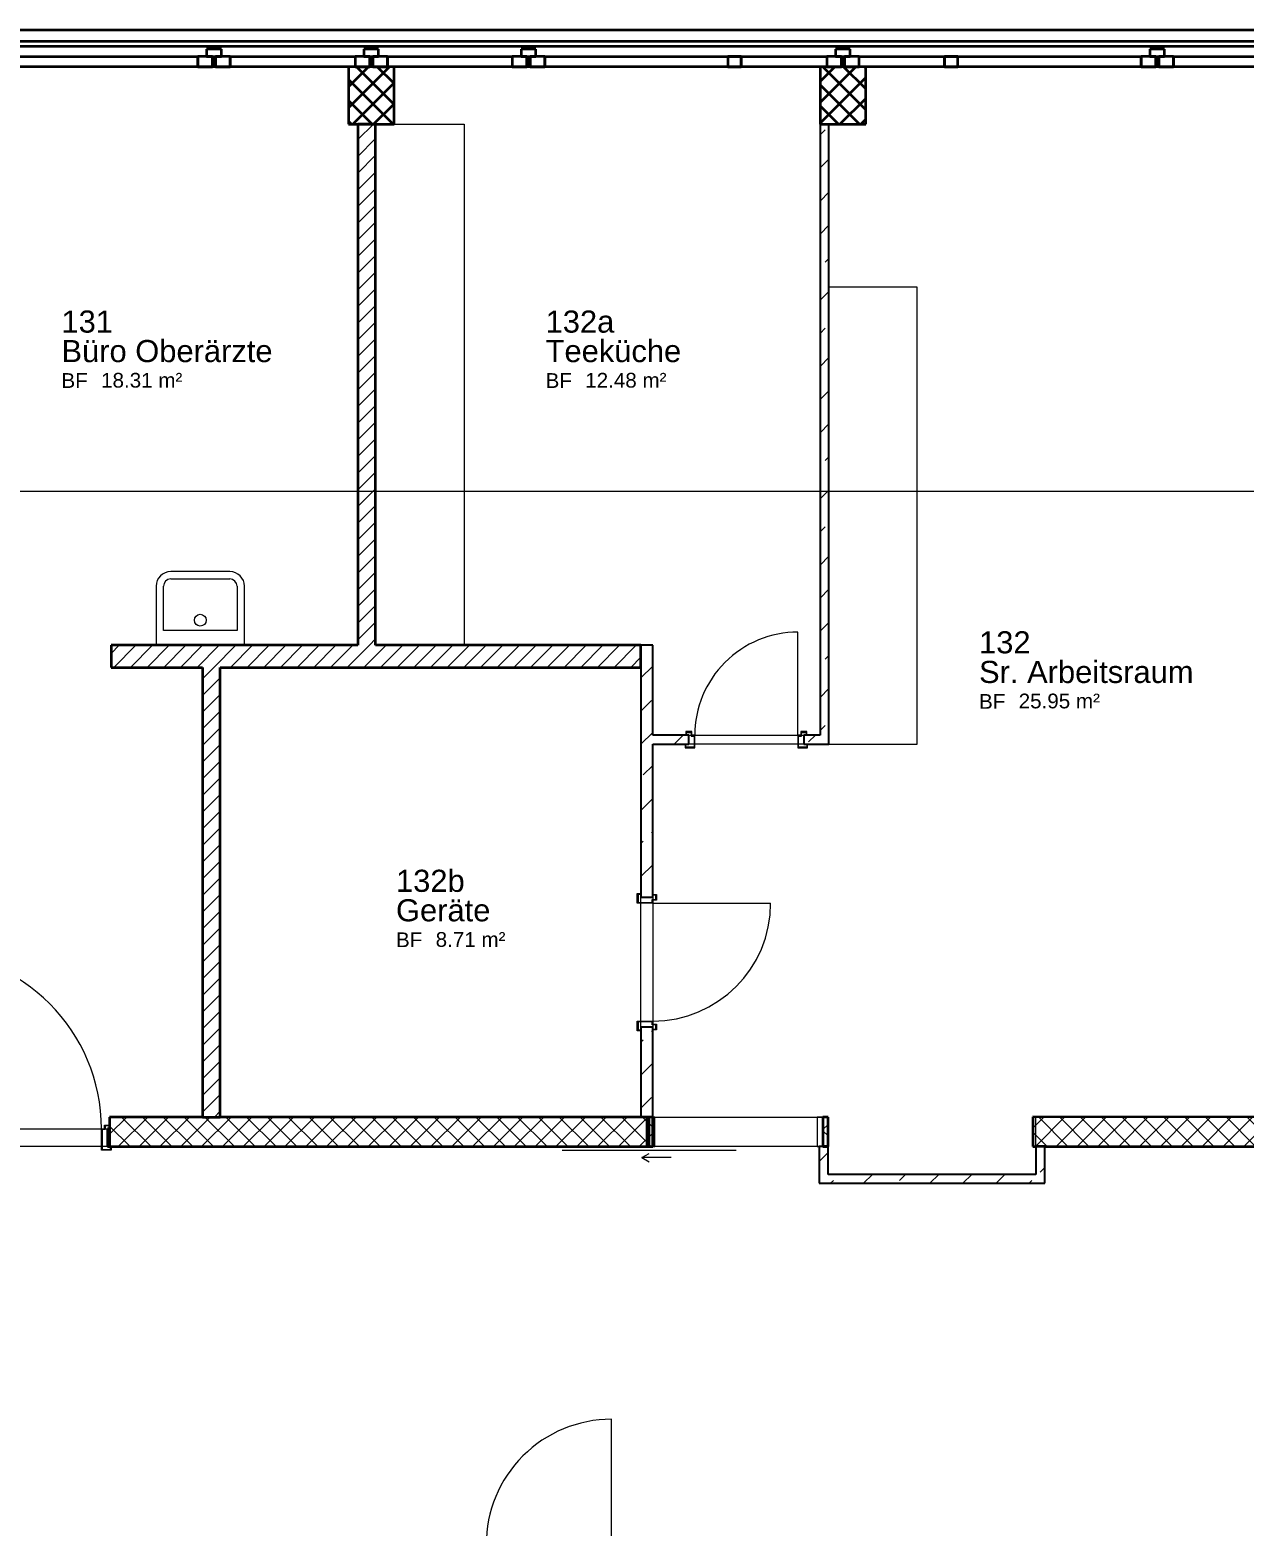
# Model space of a CAD drawing. Header units: centimetres. Extents: x -63 to 12757, y -227 to 7527.
# Drawn here: x 2093 to 2917, y 2291 to 3306 of the extents above; entities that cross this region are included whole.
import ezdxf

# ---------------------------------------------------------------- set-up
doc = ezdxf.new("R2010")
doc.units = ezdxf.units.CM
for name, color, linetype, lineweight in [('A----___H_HATCH', 252, 'Continuous', 9), ('A----___J_MARKEN', 252, 'Continuous', 15), ('A_E--___E_WAENDE', 7, 'Continuous', 35), ('A_E0-___E_DECKEN', 7, 'Continuous', 9), ('A_E2-___E_STUETZEN', 7, 'Continuous', 35), ('A_E5-___E_FENTUER', 252, 'Continuous', 9), ('A_I4-___E_SANITAER', 253, 'Continuous', 9), ('A_M1-___E_TRENNWAENDE', 7, 'Continuous', 25), ('A_R--___E_AUSSTATTUNG', 253, 'Continuous', 9), ('A_Z20___E_RAUM', 255, 'Continuous', 9), ('A_Z21___T_RAUMTEXT', 7, 'Continuous', 15)]:
    doc.layers.add(name, color=color, linetype=linetype, lineweight=lineweight)
doc.styles.add('Arial_1', font='arial.ttf', dxfattribs={"height": 0.2})
doc.styles.add('Arial_2', font='arial.ttf', dxfattribs={"height": 10})
doc.styles.add('Arial_3', font='arial.ttf', dxfattribs={"height": 15})
pattern_1 = [(45, (0, 0), (-7.071068, 7.071068), []), (135, (0, 0), (-7.071068, -7.071068), [])]
pattern_2 = [(45, (0, 0), (-5.656854, 5.656854), [])]
pattern_3 = [(45, (0, 0), (-22.45064, 22.45064), []), (45, (22.45, 0), (-22.45064, 22.45064), [15.875, -7.937])]

# ---------------------------------------------------------------- blocks, each defined once
blk = doc.blocks.new('_Beton Eckig Typ - 39 x 31-V1-033O')
at = {"layer": 'A_E2-___E_STUETZEN'}
h = blk.add_hatch(dxfattribs=at)
h.set_pattern_fill('FP_4', color=256, style=0, pattern_type=2)
h.set_pattern_definition([(225, (2327.336, 3263.66), (7.071068, -7.071068), []), (315, (2327.336, 3263.66), (7.071068, 7.071068), [])])
h.paths.add_polyline_path([(18.5, 21.5), (-12.5, 21.5), (-12.5, -17.5), (18.5, -17.5)], flags=0)
for p, q in [((18.5, 21.5), (-12.5, 21.5)), ((-12.5, 21.5), (-12.5, -17.5)), ((18.5, -17.5), (18.5, 21.5)), ((-12.5, -17.5), (18.5, -17.5))]:
    blk.add_line(p, q, dxfattribs=at)
blk = doc.blocks.new('_Beton Eckig Typ - 39 x 31-V2-033O')
at = {"layer": 'A_E2-___E_STUETZEN'}
h = blk.add_hatch(dxfattribs=at)
h.set_pattern_fill('FP_5', color=256, style=0, pattern_type=2)
h.set_pattern_definition([(225, (2647.336, 3263.66), (7.071068, -7.071068), []), (315, (2647.336, 3263.66), (7.071068, 7.071068), [])])
h.paths.add_polyline_path([(18.5, 21.5), (-12.5, 21.5), (-12.5, -17.5), (18.5, -17.5)], flags=0)
for p, q in [((18.5, 21.5), (-12.5, 21.5)), ((-12.5, 21.5), (-12.5, -17.5)), ((18.5, -17.5), (18.5, 21.5)), ((-12.5, -17.5), (18.5, -17.5))]:
    blk.add_line(p, q, dxfattribs=at)
blk = doc.blocks.new('_Zargentür 1-flg - 120 x 210-V12-033O')
at = {"layer": 'A_E5-___E_FENTUER'}
for p, q in [((-60, -4.8), (-60, 115.2)), ((-66, -2.3), (-62, -2.3)), ((-66, -4.8), (-66, -2.3)), ((-65.5, -4.8), (-66, -4.8)), ((-65.5, -2.8), (-65.5, -4.8)), ((-62.5, -2.8), (-65.5, -2.8)), ((-62.5, -5.3), (-62.5, -2.8)), ((-60.5, -5.3), (-62.5, -5.3)), ((-62, -2.3), (-62, -4.8)), ((-62, -4.8), (-60, -4.8)), ((-60.5, -18.8), (-60.5, -5.3)), ((-60, -4.8), (-60, -19.3)), ((60, -4.8), (62, -4.8)), ((60, -19.3), (60, -4.8)), ((60.5, -5.3), (60.5, -18.8)), ((62.5, -5.3), (60.5, -5.3)), ((62, -2.3), (65.5, -2.3)), ((62, -4.8), (62, -2.3)), ((62.5, -2.8), (62.5, -5.3)), ((65.5, -2.8), (62.5, -2.8)), ((65.5, -4.8), (65.5, -2.8)), ((-66.5, -16.8), (-66, -16.8)), ((-66.5, -19.3), (-66.5, -16.8)), ((-60, -19.3), (-66.5, -19.3)), ((-66, -16.8), (-66, -18.8)), ((-66, -18.8), (-60.5, -18.8)), ((66.5, -19.3), (60, -19.3)), ((60.5, -18.8), (66, -18.8)), ((66, -16.8), (66.5, -16.8)), ((66, -18.8), (66, -16.8)), ((66.5, -16.8), (66.5, -19.3))]:
    blk.add_line(p, q, dxfattribs=at)
blk.add_arc((-60, -4.8), 120, 360, 90, dxfattribs=at)
blk = doc.blocks.new('_Zargentür 1-flg - 85 x 210-2022585-033O')
at = {"layer": 'A_E5-___E_FENTUER'}
for p, q in [((-42.5, 19.3), (-49, 19.3)), ((-49, 19.3), (-49, 16.8)), ((-49, 16.8), (-48.5, 16.8)), ((-48.5, 16.8), (-48.5, 18.8)), ((-48.5, 18.8), (-43, 18.8)), ((-43, 18.8), (-43, 5.3)), ((-42.5, 4.8), (-42.5, 19.3)), ((42.5, 19.3), (42.5, 4.8)), ((49, 19.3), (42.5, 19.3)), ((43, 5.3), (43, 18.8)), ((43, 18.8), (48.5, 18.8)), ((48.5, 18.8), (48.5, 16.8)), ((48.5, 16.8), (49, 16.8)), ((49, 16.8), (49, 19.3)), ((-48, 4.8), (-48.5, 4.8)), ((-48.5, 4.8), (-48.5, 2.3)), ((-48.5, 2.3), (-44.5, 2.3)), ((-48, 2.8), (-48, 4.8)), ((-45, 2.8), (-48, 2.8)), ((-43, 5.3), (-45, 5.3)), ((-45, 5.3), (-45, 2.8)), ((-44.5, 2.3), (-44.5, 4.8)), ((-44.5, 4.8), (-42.5, 4.8)), ((-42.5, 4.8), (-42.5, -80.2)), ((42.5, 4.8), (44.5, 4.8)), ((45, 5.3), (43, 5.3)), ((44.5, 4.8), (44.5, 2.3)), ((44.5, 2.3), (48.5, 2.3)), ((45, 2.8), (45, 5.3)), ((48, 2.8), (45, 2.8)), ((48.5, 4.8), (48, 4.8)), ((48, 4.8), (48, 2.8)), ((48.5, 2.3), (48.5, 4.8))]:
    blk.add_line(p, q, dxfattribs=at)
blk.add_arc((-42.5, 4.8), 85, 270, 0, dxfattribs=at)
blk = doc.blocks.new('_Zargentür 1-flg - 70 x 210-2022608-033O')
at = {"layer": 'A_E5-___E_FENTUER'}
for p, q in [((-35, 16.3), (-41.5, 16.3)), ((-41.5, 16.3), (-41.5, 13.8)), ((-41.5, 13.8), (-41, 13.8)), ((-41, 13.8), (-41, 15.8)), ((-41, 15.8), (-35.5, 15.8)), ((-35.5, 15.8), (-35.5, 8.3)), ((-35, 7.8), (-35, 16.3)), ((35, 16.3), (35, 7.8)), ((41.5, 16.3), (35, 16.3)), ((35.5, 8.3), (35.5, 15.8)), ((35.5, 15.8), (41, 15.8)), ((41, 15.8), (41, 13.8)), ((41, 13.8), (41.5, 13.8)), ((41.5, 13.8), (41.5, 16.3)), ((-40.5, 7.8), (-41, 7.8)), ((-41, 7.8), (-41, 5.3)), ((-41, 5.3), (-37, 5.3)), ((-40.5, 5.8), (-40.5, 7.8)), ((-37.5, 5.8), (-40.5, 5.8)), ((-35.5, 8.3), (-37.5, 8.3)), ((-37.5, 8.3), (-37.5, 5.8)), ((-37, 5.3), (-37, 7.8)), ((-37, 7.8), (-35, 7.8)), ((-35, 7.8), (-35, -62.2)), ((35, 7.8), (37, 7.8)), ((37.5, 8.3), (35.5, 8.3)), ((37, 7.8), (37, 5.3)), ((37, 5.3), (41, 5.3)), ((37.5, 5.8), (37.5, 8.3)), ((40.5, 5.8), (37.5, 5.8)), ((41, 7.8), (40.5, 7.8)), ((40.5, 7.8), (40.5, 5.8)), ((41, 5.3), (41, 7.8))]:
    blk.add_line(p, q, dxfattribs=at)
blk.add_arc((-35, 7.8), 70, 270, 0, dxfattribs=at)
blk = doc.blocks.new('_Zargentür 1-flg - 80 x 210-2022495-033O')
at = {"layer": 'A_E5-___E_FENTUER'}
for p, q in [((-40, -6.8), (-40, 73.2)), ((-46, -4.3), (-42, -4.3)), ((-46, -6.8), (-46, -4.3)), ((-45.5, -6.8), (-46, -6.8)), ((-45.5, -4.8), (-45.5, -6.8)), ((-42.5, -4.8), (-45.5, -4.8)), ((-42.5, -7.3), (-42.5, -4.8)), ((-40.5, -7.3), (-42.5, -7.3)), ((-42, -4.3), (-42, -6.8)), ((-42, -6.8), (-40, -6.8)), ((-40.5, -16.8), (-40.5, -7.3)), ((-40, -6.8), (-40, -17.3)), ((40, -6.8), (42, -6.8)), ((40, -17.3), (40, -6.8)), ((40.5, -7.3), (40.5, -16.8)), ((42.5, -7.3), (40.5, -7.3)), ((42, -4.3), (46, -4.3)), ((42, -6.8), (42, -4.3)), ((42.5, -4.8), (42.5, -7.3)), ((45.5, -4.8), (42.5, -4.8)), ((45.5, -6.8), (45.5, -4.8)), ((46, -6.8), (45.5, -6.8)), ((46, -4.3), (46, -6.8)), ((-46.5, -14.8), (-46, -14.8)), ((-46.5, -17.3), (-46.5, -14.8)), ((-40, -17.3), (-46.5, -17.3)), ((-46, -14.8), (-46, -16.8)), ((-46, -16.8), (-40.5, -16.8)), ((46.5, -17.3), (40, -17.3)), ((40.5, -16.8), (46, -16.8)), ((46, -14.8), (46.5, -14.8)), ((46, -16.8), (46, -14.8)), ((46.5, -14.8), (46.5, -17.3))]:
    blk.add_line(p, q, dxfattribs=at)
blk.add_arc((-40, -6.8), 80, 360, 90, dxfattribs=at)
blk = doc.blocks.new('_Waschbecken - 600 x 500-V17-033O')
at = {"layer": 'A_I4-___E_SANITAER'}
for p, q in [((32.6, 57.5), (-7.4, 57.5)), ((-7.4, 52.5), (32.6, 52.5)), ((-7.4, 52.5), (32.6, 52.5)), ((-17.4, 47.5), (-17.4, 7.5)), ((-12.4, 17.5), (-12.4, 47.5)), ((-12.4, 17.5), (-12.4, 47.5)), ((37.6, 47.5), (37.6, 17.5)), ((37.6, 47.5), (37.6, 17.5)), ((42.6, 7.5), (42.6, 47.5)), ((37.6, 17.5), (-12.4, 17.5)), ((37.6, 17.5), (-12.4, 17.5)), ((-17.4, 7.5), (42.6, 7.5))]:
    blk.add_line(p, q, dxfattribs=at)
blk.add_circle((12.6, 24.5), 4, dxfattribs=at)
for centre, radius, start, end in [((-7.4, 47.5), 10, 90, 180), ((-7.4, 47.5), 10, 90, 180), ((-7.4, 47.5), 5, 90, 180), ((-7.4, 47.5), 5, 90, 180), ((32.6, 47.5), 10, 360, 90), ((32.6, 47.5), 10, 360, 90), ((32.6, 47.5), 5, 0, 90), ((32.6, 47.5), 5, 0, 90)]:
    blk.add_arc(centre, radius, start, end, dxfattribs=at)
blk = doc.blocks.new('_Schiebetür 1-flg - 110 x 210-V23-033O')
at = {"layer": 'A_E5-___E_FENTUER'}
for p, q in [((-55, 17.6), (-59, 17.6)), ((-55, -2.4), (-55, 17.6)), ((59, 17.6), (55, 17.6)), ((55, 17.6), (55, -2.4)), ((59, -2.4), (59, 17.6)), ((-118, -4.9), (0, -4.9)), ((-64, -9.9), (-59, -7)), ((-64, -9.9), (-59, -12.8)), ((-44, -9.9), (-64, -9.9)), ((-59, -2.4), (-55, -2.4)), ((55, -2.4), (59, -2.4))]:
    blk.add_line(p, q, dxfattribs=at)
blk = doc.blocks.new('System Elemente - Verglasung-1375827-033O')
at = {"layer": 'A_E--___E_WAENDE'}
for p, q in [((0.5, 1.5), (-0.5, 1.5)), ((-0.5, 1.5), (-0.5, -1.5)), ((0.5, -1.5), (0.5, 1.5)), ((-0.5, -1.5), (0.5, -1.5))]:
    blk.add_line(p, q, dxfattribs=at)
blk = doc.blocks.new('_Flügel 1-flg - Unterlicht - Rahmen 10cm-1375833-033O')
at = {"layer": 'A_E--___E_WAENDE'}
for p, q in [((-42.35, 3.5), (-52.35, 3.5)), ((-52.35, 3.5), (-52.35, -3.5)), ((-42.35, -3.5), (-42.35, 3.5)), ((-42.35, 3.5), (42.35, 3.5)), ((-42.35, 3.5), (42.35, 3.5)), ((-42.35, 3.5), (-42.35, -3.5)), ((-42.35, 3.5), (-42.35, -3.5)), ((52.35, 3.5), (42.35, 3.5)), ((42.35, 3.5), (42.35, -3.5)), ((42.35, 3.5), (42.35, -3.5)), ((42.35, 3.5), (42.35, -3.5)), ((52.35, -3.5), (52.35, 3.5)), ((-52.35, -3.5), (-42.35, -3.5)), ((42.35, -3.5), (-42.35, -3.5)), ((42.35, -3.5), (-42.35, -3.5)), ((42.35, -3.5), (52.35, -3.5))]:
    blk.add_line(p, q, dxfattribs=at)
blk = doc.blocks.new('_Flügel 2-flg - Unterlicht - Rahmen 10cm-1375834-033O')
at = {"layer": 'A_E--___E_WAENDE'}
for p, q in [((-95.65, 3.5), (-105.65, 3.5)), ((-105.65, 3.5), (-105.65, -3.5)), ((-95.65, -3.5), (-95.65, 3.5)), ((-95.65, 3.5), (-95.65, -3.5)), ((-95.65, -3.5), (-95.65, 3.5)), ((-95.65, 3.5), (28.65, 3.5)), ((-95.65, 3.5), (-45.65, 3.5)), ((-36.65, 3.5), (95.65, 3.5)), ((37.65, 3.5), (28.65, 3.5)), ((28.65, 3.5), (28.65, -3.5)), ((28.65, 3.5), (28.65, -3.5)), ((37.65, -3.5), (37.65, 3.5)), ((37.65, 3.5), (37.65, -3.5)), ((37.65, 3.5), (95.65, 3.5)), ((105.65, 3.5), (95.65, 3.5)), ((95.65, 3.5), (95.65, -3.5)), ((95.65, 3.5), (95.65, -3.5)), ((95.65, 3.5), (95.65, -3.5)), ((105.65, -3.5), (105.65, 3.5)), ((-105.65, -3.5), (-95.65, -3.5)), ((28.65, -3.5), (-95.65, -3.5)), ((-45.65, -3.5), (-95.65, -3.5)), ((95.65, -3.5), (-36.65, -3.5)), ((28.65, -3.5), (37.65, -3.5)), ((95.65, -3.5), (37.65, -3.5)), ((95.65, -3.5), (105.65, -3.5))]:
    blk.add_line(p, q, dxfattribs=at)
blk = doc.blocks.new('_Flügel 2-flg - Unterlicht - Rahmen 10cm-1375835-033O')
at = {"layer": 'A_E--___E_WAENDE'}
for p, q in [((-95.65, 3.5), (-105.65, 3.5)), ((-105.65, 3.5), (-105.65, -3.5)), ((-95.65, -3.5), (-95.65, 3.5)), ((-95.65, 3.5), (28.65, 3.5)), ((-95.65, 3.5), (-45.65, 3.5)), ((-95.65, 3.5), (-95.65, -3.5)), ((-95.65, -3.5), (-95.65, 3.5)), ((-36.65, 3.5), (95.65, 3.5)), ((37.65, 3.5), (28.65, 3.5)), ((28.65, 3.5), (28.65, -3.5)), ((28.65, 3.5), (28.65, -3.5)), ((37.65, -3.5), (37.65, 3.5)), ((37.65, 3.5), (95.65, 3.5)), ((37.65, 3.5), (37.65, -3.5)), ((105.65, 3.5), (95.65, 3.5)), ((95.65, 3.5), (95.65, -3.5)), ((95.65, 3.5), (95.65, -3.5)), ((95.65, 3.5), (95.65, -3.5)), ((105.65, -3.5), (105.65, 3.5)), ((-105.65, -3.5), (-95.65, -3.5)), ((28.65, -3.5), (-95.65, -3.5)), ((-45.65, -3.5), (-95.65, -3.5)), ((95.65, -3.5), (-36.65, -3.5)), ((28.65, -3.5), (37.65, -3.5)), ((95.65, -3.5), (37.65, -3.5)), ((95.65, -3.5), (105.65, -3.5))]:
    blk.add_line(p, q, dxfattribs=at)
blk = doc.blocks.new('_Flügel 1-flg - Unterlicht - Rahmen 10cm-1375837-033O')
at = {"layer": 'A_E--___E_WAENDE'}
for p, q in [((-42.3, 3.5), (-52.3, 3.5)), ((-52.3, 3.5), (-52.3, -3.5)), ((-42.3, -3.5), (-42.3, 3.5)), ((-42.3, 3.5), (42.3, 3.5)), ((-42.3, 3.5), (42.3, 3.5)), ((-42.3, 3.5), (-42.3, -3.5)), ((-42.3, 3.5), (-42.3, -3.5)), ((52.3, 3.5), (42.3, 3.5)), ((42.3, 3.5), (42.3, -3.5)), ((42.3, 3.5), (42.3, -3.5)), ((42.3, 3.5), (42.3, -3.5)), ((52.3, -3.5), (52.3, 3.5)), ((-52.3, -3.5), (-42.3, -3.5)), ((42.3, -3.5), (-42.3, -3.5)), ((42.3, -3.5), (-42.3, -3.5)), ((42.3, -3.5), (52.3, -3.5))]:
    blk.add_line(p, q, dxfattribs=at)
blk = doc.blocks.new('Rechteckiger Pfosten - Deckpfosten 5 x 10-V31-033O')
at = {"layer": 'A_E--___E_WAENDE'}
for p, q in [((-5, -8.5), (-5, -3.5)), ((-5, -3.5), (5, -3.5)), ((5, -8.5), (-5, -8.5)), ((5, -3.5), (5, -8.5))]:
    blk.add_line(p, q, dxfattribs=at)
blk = doc.blocks.new('_Beschriftung Räume - Nummer_ Name_ Fläche-157530-033O')
at = {"layer": 'A_Z21___T_RAUMTEXT', "insert": (-0.364, -0.522), "char_height": 0.2, "width": 0.44093, "attachment_point": 1, "style": 'Arial_1'}
blk.add_mtext('BF', dxfattribs=at)

msp = doc.modelspace()

# ---------------------------------------------------------------- hatches: boundary and pattern name
at = {"layer": 'A----___H_HATCH'}
h = msp.add_hatch(dxfattribs=at)
h.set_pattern_fill('FP_18', color=256, style=0, pattern_type=2)
h.set_pattern_definition(pattern_2)
h.paths.add_polyline_path([(2327.3, 2888.7), (2327.3, 3242.2), (2315.3, 3242.2), (2315.3, 2888.7)], flags=0)
h = msp.add_hatch(dxfattribs=at)
h.set_pattern_fill('FP_15', color=256, style=0, pattern_type=2)
h.set_pattern_definition(pattern_3)
h.paths.add_polyline_path([(2634.8, 2821.7), (2634.8, 3242.2), (2628.8, 3242.2), (2628.8, 2821.7)], flags=0)
h = msp.add_hatch(dxfattribs=at)
h.set_pattern_fill('FP_18', color=256, style=0, pattern_type=2)
h.set_pattern_definition(pattern_2)
h.paths.add_polyline_path([(2507.3, 2873.7), (2507.3, 2888.7), (2147.8, 2888.7), (2147.8, 2873.7), (2368.5, 2873.7)], flags=0)
h = msp.add_hatch(dxfattribs=at)
h.set_pattern_fill('FP_15', color=256, style=0, pattern_type=2)
h.set_pattern_definition(pattern_3)
h.paths.add_polyline_path([(2515.3, 2568.6), (2515.3, 2629.7), (2507.3, 2629.7), (2507.3, 2568.6)], flags=0)
h.paths.add_polyline_path([(2515.3, 2717.7), (2515.3, 2888.7), (2507.3, 2888.7), (2507.3, 2717.7)], flags=0)
h = msp.add_hatch(dxfattribs=at)
h.set_pattern_fill('FP_18', color=256, style=0, pattern_type=2)
h.set_pattern_definition(pattern_2)
h.paths.add_polyline_path([(2221.8, 2568.6), (2221.8, 2873.7), (2209.8, 2873.7), (2209.8, 2568.6)], flags=0)
h = msp.add_hatch(dxfattribs=at)
h.set_pattern_fill('FP_15', color=256, style=0, pattern_type=2)
h.set_pattern_definition(pattern_3)
h.paths.add_polyline_path([(2539.8, 2821.7), (2539.8, 2827.7), (2515.3, 2827.7), (2515.3, 2821.7)], flags=0)
h.paths.add_polyline_path([(2628.8, 2821.7), (2628.8, 2827.7), (2617.8, 2827.7), (2617.8, 2821.7)], flags=0)
h = msp.add_hatch(dxfattribs=at)
h.set_pattern_fill('FP_2', color=256, style=0, pattern_type=2)
h.set_pattern_definition(pattern_1)
h.paths.add_polyline_path([(2515.3, 2548.6), (2515.3, 2568.6), (2146.8, 2568.6), (2146.8, 2548.6), (2368.5, 2548.6)], flags=0)
h = msp.add_hatch(dxfattribs=at)
h.set_pattern_fill('FP_2', color=256, style=0, pattern_type=2)
h.set_pattern_definition(pattern_1)
h.paths.add_polyline_path([(2511.3, 2548.6), (2512.8, 2548.6), (2512.8, 2568.6), (2511.3, 2568.6), (2511.3, 2567.9)], flags=0)
h.paths.add_polyline_path([(2634.3, 2548.7), (2634.3, 2568.6), (2630.8, 2568.6), (2630.8, 2548.7)], flags=0)
h = msp.add_hatch(dxfattribs=at)
h.set_pattern_fill('FP_2', color=256, style=0, pattern_type=2)
h.set_pattern_definition(pattern_1)
h.paths.add_polyline_path([(3158.3, 2548.6), (3158.3, 2568.6), (2773.3, 2568.7), (2773.3, 2548.7), (2811.5, 2548.7)], flags=0)
h = msp.add_hatch(dxfattribs=at)
h.set_pattern_fill('FP_2', color=256, style=0, pattern_type=2)
h.set_pattern_definition(pattern_1)
h.paths.add_polyline_path([(2017.3, 2548.6), (2017.3, 2560.6), (2015.8, 2560.6), (2015.8, 2548.6)], flags=0)
h.paths.add_polyline_path([(2146.8, 2548.6), (2146.8, 2560.6), (2145.3, 2560.6), (2145.3, 2548.6)], flags=0)
h = msp.add_hatch(dxfattribs=at)
h.set_pattern_fill('FP_15', color=256, style=0, pattern_type=2)
h.set_pattern_definition(pattern_3)
h.paths.add_polyline_path([(2628.3, 2523.7), (2634.3, 2523.7), (2634.3, 2548.7), (2628.3, 2548.6)], flags=0)
h = msp.add_hatch(dxfattribs=at)
h.set_pattern_fill('FP_15', color=256, style=0, pattern_type=2)
h.set_pattern_definition(pattern_3)
h.paths.add_polyline_path([(2781.3, 2529.7), (2781.3, 2548.7), (2775.3, 2548.7), (2775.3, 2529.7)], flags=0)
h = msp.add_hatch(dxfattribs=at)
h.set_pattern_fill('FP_15', color=256, style=0, pattern_type=2)
h.set_pattern_definition(pattern_3)
h.paths.add_polyline_path([(2634.3, 2523.7), (2781.3, 2523.7), (2781.3, 2529.7), (2634.3, 2529.7)], flags=0)

# ---------------------------------------------------------------- linework, layer by layer
at = {"layer": 'A----___J_MARKEN'}
msp.add_line((796.8, 2993.2), (12693.4, 2993.2), dxfattribs=at)
at = {"layer": 'A_E--___E_WAENDE'}
for p, q in [((1808.5, 3306.2), (2963.8, 3306.2)), ((2963.8, 3298.2), (1808.5, 3298.2)), ((2004.3, 3295.2), (2217.6, 3295.2)), ((2217.6, 3295.2), (2217.6, 3293.2)), ((2217.6, 3295.2), (2324.3, 3295.2)), ((2217.6, 3295.2), (2217.6, 3293.2)), ((2324.3, 3295.2), (2324.3, 3293.2)), ((2324.3, 3295.2), (2431, 3295.2)), ((2324.3, 3295.2), (2324.3, 3293.2)), ((2431, 3295.2), (2431, 3293.2)), ((2431, 3295.2), (2644.3, 3295.2)), ((2431, 3295.2), (2431, 3293.2)), ((2644.3, 3295.2), (2644.3, 3293.2)), ((2644.3, 3295.2), (2857.6, 3295.2)), ((2644.3, 3295.2), (2644.3, 3293.2)), ((2857.6, 3295.2), (2857.6, 3293.2)), ((2857.6, 3295.2), (2965.2, 3295.2)), ((2857.6, 3295.2), (2857.6, 3293.2)), ((2217.6, 3281.2), (2004.3, 3281.2)), ((2217.6, 3288.2), (2217.6, 3281.2)), ((2217.6, 3288.2), (2217.6, 3281.2)), ((2324.3, 3281.2), (2217.6, 3281.2)), ((2324.3, 3288.2), (2324.3, 3281.2)), ((2324.3, 3288.2), (2324.3, 3281.2)), ((2431, 3281.2), (2324.3, 3281.2)), ((2431, 3288.2), (2431, 3281.2)), ((2431, 3288.2), (2431, 3281.2)), ((2644.3, 3281.2), (2431, 3281.2)), ((2644.3, 3288.2), (2644.3, 3281.2)), ((2644.3, 3288.2), (2644.3, 3281.2)), ((2857.6, 3281.2), (2644.3, 3281.2)), ((2857.6, 3288.2), (2857.6, 3281.2)), ((2857.6, 3288.2), (2857.6, 3281.2)), ((2965.2, 3281.2), (2857.6, 3281.2)), ((2327.3, 3242.2), (2315.3, 3242.2)), ((2315.3, 3242.2), (2315.3, 2888.7)), ((2327.3, 2888.7), (2327.3, 3242.2)), ((2315.3, 2888.7), (2147.8, 2888.7)), ((2147.8, 2888.7), (2147.8, 2873.7)), ((2507.3, 2888.7), (2327.3, 2888.7)), ((2507.3, 2873.7), (2507.3, 2888.7)), ((2147.8, 2873.7), (2209.8, 2873.7)), ((2209.8, 2873.7), (2209.8, 2568.6)), ((2221.8, 2873.7), (2507.3, 2873.7)), ((2221.8, 2568.6), (2221.8, 2873.7)), ((2209.8, 2568.6), (2146.8, 2568.6)), ((2146.8, 2568.6), (2146.8, 2548.6)), ((2209.8, 2568.6), (2221.8, 2568.6)), ((2515.3, 2568.6), (2221.8, 2568.6)), ((2512.8, 2568.6), (2511.3, 2568.6)), ((2511.3, 2568.6), (2511.3, 2548.6)), ((2512.8, 2548.6), (2512.8, 2568.6)), ((2515.3, 2548.6), (2515.3, 2568.6)), ((2634.3, 2568.6), (2630.8, 2568.6)), ((2630.8, 2568.6), (2630.8, 2548.7)), ((2634.3, 2548.7), (2634.3, 2568.6)), ((2950.3, 2568.6), (2773.3, 2568.7)), ((2773.3, 2568.7), (2773.3, 2548.7)), ((2146.8, 2560.6), (2145.3, 2560.6)), ((2145.3, 2560.6), (2145.3, 2548.6)), ((2146.8, 2548.6), (2146.8, 2560.6)), ((2145.3, 2548.6), (2146.8, 2548.6)), ((2146.8, 2548.6), (2515.3, 2548.6)), ((2511.3, 2548.6), (2512.8, 2548.6)), ((2634.3, 2548.7), (2630.8, 2548.7)), ((2630.8, 2548.7), (2634.3, 2548.7)), ((2773.3, 2548.7), (2775.3, 2548.7)), ((2781.3, 2548.7), (2775.3, 2548.7)), ((2781.3, 2548.7), (3158.3, 2548.6))]:
    msp.add_line(p, q, dxfattribs=at)
at = {"layer": 'A_E0-___E_DECKEN'}
msp.add_line((2967.2, 3295.2), (1807.5, 3295.2), dxfattribs=at)
at = {"layer": 'A_M1-___E_TRENNWAENDE'}
for p, q in [((2634.8, 3242.2), (2628.8, 3242.2)), ((2628.8, 3242.2), (2628.8, 2827.7)), ((2634.8, 2821.7), (2634.8, 3242.2)), ((2507.3, 2888.7), (2507.3, 2717.7)), ((2515.3, 2888.7), (2507.3, 2888.7)), ((2515.3, 2827.7), (2515.3, 2888.7)), ((2539.8, 2827.7), (2515.3, 2827.7)), ((2539.8, 2821.7), (2539.8, 2827.7)), ((2628.8, 2827.7), (2617.8, 2827.7)), ((2617.8, 2827.7), (2617.8, 2821.7)), ((2515.3, 2717.7), (2515.3, 2821.7)), ((2515.3, 2821.7), (2539.8, 2821.7)), ((2617.8, 2821.7), (2628.8, 2821.7)), ((2628.8, 2821.7), (2634.8, 2821.7)), ((2507.3, 2717.7), (2515.3, 2717.7)), ((2507.3, 2629.7), (2507.3, 2568.6)), ((2515.3, 2629.7), (2507.3, 2629.7)), ((2515.3, 2568.6), (2515.3, 2629.7)), ((2507.3, 2568.6), (2515.3, 2568.6)), ((2628.3, 2548.6), (2628.3, 2523.7)), ((2630.8, 2548.6), (2628.3, 2548.6)), ((2630.8, 2548.7), (2630.8, 2548.6)), ((2634.3, 2529.7), (2634.3, 2548.7)), ((2775.3, 2548.7), (2775.3, 2529.7)), ((2781.3, 2529.7), (2781.3, 2548.7)), ((2775.3, 2529.7), (2634.3, 2529.7)), ((2781.3, 2523.7), (2781.3, 2529.7)), ((2628.3, 2523.7), (2634.3, 2523.7)), ((2634.3, 2523.7), (2781.3, 2523.7))]:
    msp.add_line(p, q, dxfattribs=at)
at = {"layer": 'A_R--___E_AUSSTATTUNG'}
for p, q in [((2327.3, 3242.2), (2387.3, 3242.2)), ((2387.3, 3242.2), (2387.3, 2888.7)), ((2694.8, 3131.7), (2634.8, 3131.7)), ((2694.8, 2821.7), (2694.8, 3131.7)), ((2634.8, 2821.7), (2694.8, 2821.7))]:
    msp.add_line(p, q, dxfattribs=at)
at = {"layer": 'A_Z20___E_RAUM', "flags": 128}
for points in [[(2019.8, 3242.2), (2010.3, 3242.2), (2010.3, 2888.8), (2010.3, 2873.5), (2010.3, 2560.6), (2146.8, 2560.6), (2146.8, 2568.6), (2209.8, 2568.6), (2209.8, 2873.7), (2147.8, 2873.7), (2147.8, 2888.7), (2215.8, 2888.7), (2315.3, 2888.7), (2315.3, 3242.2), (2308.8, 3242.2), (2308.8, 3281.2), (2019.8, 3281.2)], [(2339.8, 3242.2), (2327.3, 3242.2), (2327.3, 2888.7), (2507.2, 2888.7), (2515.3, 2888.7), (2515.3, 2873.5), (2515.3, 2827.7), (2628.8, 2827.7), (2628.8, 3242.2), (2628.8, 3242.2), (2628.8, 3281.2), (2339.8, 3281.2)], [(2659.8, 3242.2), (2634.8, 3242.2), (2634.8, 2821.7), (2515.3, 2821.7), (2515.3, 2568.6), (2628.2, 2568.6), (2634.3, 2568.6), (2634.3, 2548.5), (2634.3, 2529.7), (2775.3, 2529.7), (2775.3, 2568.7), (2950.3, 2568.6), (2950.3, 2817.7), (2950.3, 2946.7), (2950.3, 3151.7), (2950.3, 3242.2), (2948.8, 3242.2), (2948.8, 3281.2), (2659.8, 3281.2)], [(2221.8, 2568.6), (2507.3, 2568.6), (2507.3, 2824.7), (2507.3, 2873.7), (2321.3, 2873.7), (2221.8, 2873.7)]]:
    msp.add_lwpolyline(points, close=True, dxfattribs=at)
msp.add_lwpolyline([(4008.9, 2621.4), (3621.8, 2621.4), (3621.8, 2601.7), (3621.8, 2548.7), (3480.8, 2548.7), (3315.3, 2548.7), (3315.3, 2548.6), (3158.3, 2548.6), (3158.3, 2548.6), (2959.3, 2548.6), (2781.3, 2548.7), (2781.3, 2523.7), (2628.3, 2523.7), (2628.3, 2548.6), (2515.5, 2548.6), (2515.3, 2548.6), (2511.3, 2548.6), (2507.2, 2548.6), (2215.8, 2548.6), (2146.8, 2548.6), (2146.8, 2548.6), (2019.6, 2548.6)], dxfattribs=at)

# ---------------------------------------------------------------- block references
at = {"layer": 'A_E--___E_WAENDE', "extrusion": (0, 0, -1), "rotation": 180}
for p in [(-2217.6, 3284.7), (-2324.3, 3284.7), (-2431, 3284.7), (-2644.3, 3284.7), (-2857.6, 3284.7)]:
    msp.add_blockref('Rechteckiger Pfosten - Deckpfosten 5 x 10-V31-033O', p, dxfattribs=at)
at = {"layer": 'A_E--___E_WAENDE', "rotation": 180}
for p in [(2111, 3284.7), (2751, 3284.7)]:
    msp.add_blockref('_Flügel 2-flg - Unterlicht - Rahmen 10cm-1375834-033O', p, dxfattribs=at)
at = {"layer": 'A_E--___E_WAENDE'}
for name, p in [('System Elemente - Verglasung-1375827-033O', (2217.1, 3284.7)), ('System Elemente - Verglasung-1375827-033O', (2218.1, 3284.7)), ('_Flügel 1-flg - Unterlicht - Rahmen 10cm-1375833-033O', (2271, 3284.7)), ('System Elemente - Verglasung-1375827-033O', (2323.8, 3284.7)), ('System Elemente - Verglasung-1375827-033O', (2324.8, 3284.7)), ('_Flügel 1-flg - Unterlicht - Rahmen 10cm-1375837-033O', (2377.6, 3284.7)), ('System Elemente - Verglasung-1375827-033O', (2431.5, 3284.7)), ('_Flügel 2-flg - Unterlicht - Rahmen 10cm-1375835-033O', (2537.7, 3284.7)), ('System Elemente - Verglasung-1375827-033O', (2643.8, 3284.7)), ('System Elemente - Verglasung-1375827-033O', (2644.8, 3284.7)), ('System Elemente - Verglasung-1375827-033O', (2857.1, 3284.7)), ('System Elemente - Verglasung-1375827-033O', (2858.1, 3284.7)), ('_Flügel 1-flg - Unterlicht - Rahmen 10cm-1375833-033O', (2911, 3284.7))]:
    msp.add_blockref(name, p, dxfattribs=at)
at = {"layer": 'A_E2-___E_STUETZEN', "rotation": 180}
for name, p in [('_Beton Eckig Typ - 39 x 31-V1-033O', (2327.3, 3263.7)), ('_Beton Eckig Typ - 39 x 31-V2-033O', (2647.3, 3263.7))]:
    msp.add_blockref(name, p, dxfattribs=at)
at = {"layer": 'A_E5-___E_FENTUER'}
for name, p, rotation in [('_Zargentür 1-flg - 70 x 210-2022608-033O', (2578.8, 2835.4), 180), ('_Zargentür 1-flg - 80 x 210-2022495-033O', (2522.1, 2673.7), 269.9999999999999), ('_Zargentür 1-flg - 85 x 210-2022585-033O', (2444.8, 2283.4), 180)]:
    msp.add_blockref(name, p, dxfattribs=dict(at, rotation=rotation))
for name, p in [('_Zargentür 1-flg - 120 x 210-V12-033O', (2081.3, 2565.4)), ('_Schiebetür 1-flg - 110 x 210-V23-033O', (2571.8, 2551))]:
    msp.add_blockref(name, p, dxfattribs=at)
at = {"layer": 'A_I4-___E_SANITAER'}
msp.add_blockref('_Waschbecken - 600 x 500-V17-033O', (2195.7, 2881.2), dxfattribs=at)
at = {"layer": 'A_Z21___T_RAUMTEXT', "xscale": 49.99999999999998, "yscale": 49.99999999999998, "zscale": 49.99999999999998}
for p in [(2132.3, 3099.4), (2460.8, 3099.4), (2754.9, 2881.7), (2359.3, 2720)]:
    msp.add_blockref('_Beschriftung Räume - Nummer_ Name_ Fläche-157530-033O', p, dxfattribs=at)

# ---------------------------------------------------------------- texts
at = {"layer": 'A_Z21___T_RAUMTEXT', "attachment_point": 1}
for s, insert, char_height, width, style in [('131', (2114.1, 3115.8), 15, 43.291, 'Arial_3'), ('132a', (2442.6, 3115.8), 15, 57.721, 'Arial_3'), ('Büro Oberärzte', (2114.1, 3095.8), 15, 175.97, 'Arial_3'), ('Teeküche', (2442.6, 3095.8), 15, 114.24, 'Arial_3'), ('18.31 m²', (2141, 3073.5), 10, 68.143, 'Arial_2'), ('12.48 m²', (2469.5, 3073.5), 10, 68.143, 'Arial_2'), ('132', (2736.7, 2898.2), 15, 43.291, 'Arial_3'), ('Sr. Arbeitsraum', (2736.7, 2878.1), 15, 179.578, 'Arial_3'), ('25.95 m²', (2763.6, 2855.9), 10, 68.143, 'Arial_2'), ('132b', (2341.1, 2736.4), 15, 57.721, 'Arial_3'), ('Geräte', (2341.1, 2716.4), 15, 78.966, 'Arial_3'), ('8.71 m²', (2368, 2694.1), 10, 58.523, 'Arial_2')]:
    msp.add_mtext(s, dxfattribs=dict(at, insert=insert, char_height=char_height, width=width, style=style))

doc.saveas('drawing.dxf')
